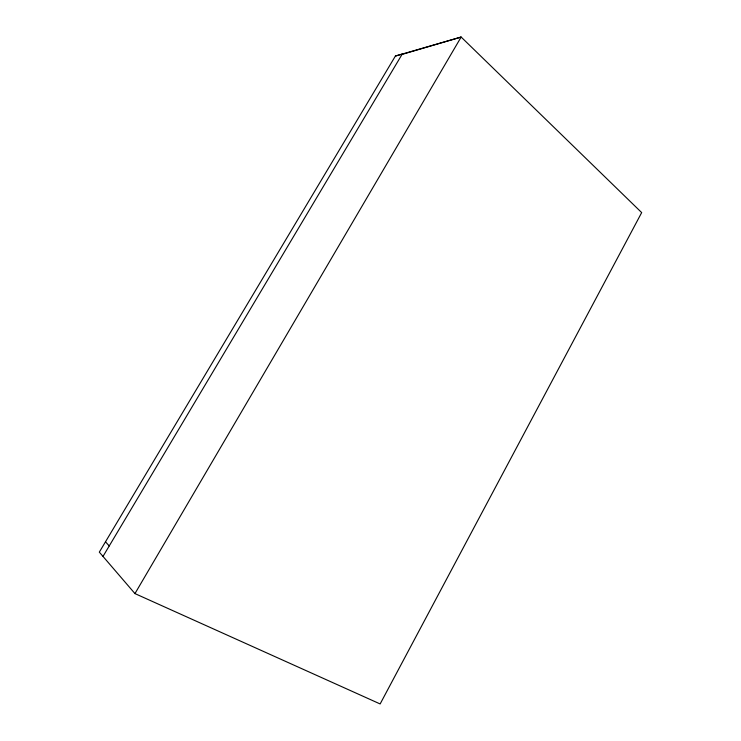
<?xml version="1.0" encoding="UTF-8"?>
<svg xmlns="http://www.w3.org/2000/svg" width="741" height="741" viewBox="0 0 741 741"><rect width="100%" height="100%" fill="white"/><g stroke="black" fill="none" stroke-linecap="round" stroke-linejoin="round"><path stroke-width="1.11" d="M134.955 593.597L461.152 37.05L641.678 212.593L380.142 703.95L134.955 593.597L99.322 552.138L395.398 56.047L402.27 54.028M102.999 556.417L402.03 54.426L461.152 37.05L395.398 56.047M105.491 541.81L109.242 545.941"/></g></svg>
